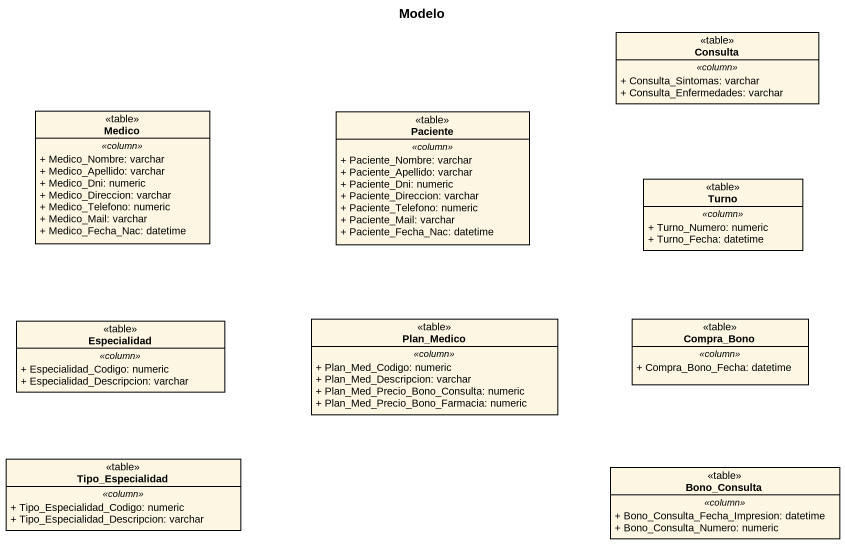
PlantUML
@startuml
title Modelo
hide circle
hide empty members
skinparam classAttributeIconSize 0
class Consulta <<table>> {
  .. <<column>> ..
  + Consulta_Sintomas: varchar
  + Consulta_Enfermedades: varchar
}
class Medico <<table>> {
  .. <<column>> ..
  + Medico_Nombre: varchar
  + Medico_Apellido: varchar
  + Medico_Dni: numeric
  + Medico_Direccion: varchar
  + Medico_Telefono: numeric
  + Medico_Mail: varchar
  + Medico_Fecha_Nac: datetime
}
class Paciente <<table>> {
  .. <<column>> ..
  + Paciente_Nombre: varchar
  + Paciente_Apellido: varchar
  + Paciente_Dni: numeric
  + Paciente_Direccion: varchar
  + Paciente_Telefono: numeric
  + Paciente_Mail: varchar
  + Paciente_Fecha_Nac: datetime
}
class Turno <<table>> {
  .. <<column>> ..
  + Turno_Numero: numeric
  + Turno_Fecha: datetime
}
class Especialidad <<table>> {
  .. <<column>> ..
  + Especialidad_Codigo: numeric
  + Especialidad_Descripcion: varchar
}
class Plan_Medico <<table>> {
  .. <<column>> ..
  + Plan_Med_Codigo: numeric
  + Plan_Med_Descripcion: varchar
  + Plan_Med_Precio_Bono_Consulta: numeric
  + Plan_Med_Precio_Bono_Farmacia: numeric
}
class Compra_Bono <<table>> {
  .. <<column>> ..
  + Compra_Bono_Fecha: datetime
}
class Tipo_Especialidad <<table>> {
  .. <<column>> ..
  + Tipo_Especialidad_Codigo: numeric
  + Tipo_Especialidad_Descripcion: varchar
}
class Bono_Consulta <<table>> {
  .. <<column>> ..
  + Bono_Consulta_Fecha_Impresion: datetime
  + Bono_Consulta_Numero: numeric
}
@enduml
